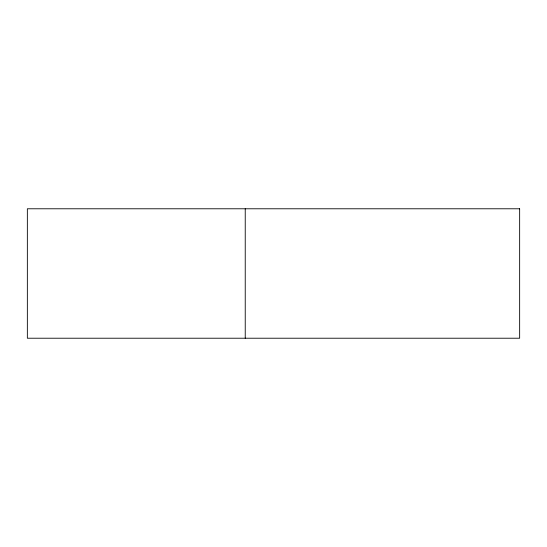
<?xml version="1.0" encoding="UTF-8"?>
<svg xmlns="http://www.w3.org/2000/svg" width="547" height="547" viewBox="0 0 547 547"><rect width="100%" height="100%" fill="white"/><g stroke="black" fill="none" stroke-linecap="round" stroke-linejoin="round"><path stroke-width="0.82" d="M245.234 208.783L245.234 338.217M519.65 208.783L27.35 208.783L27.35 338.217L519.65 338.217L519.65 208.783"/></g></svg>
